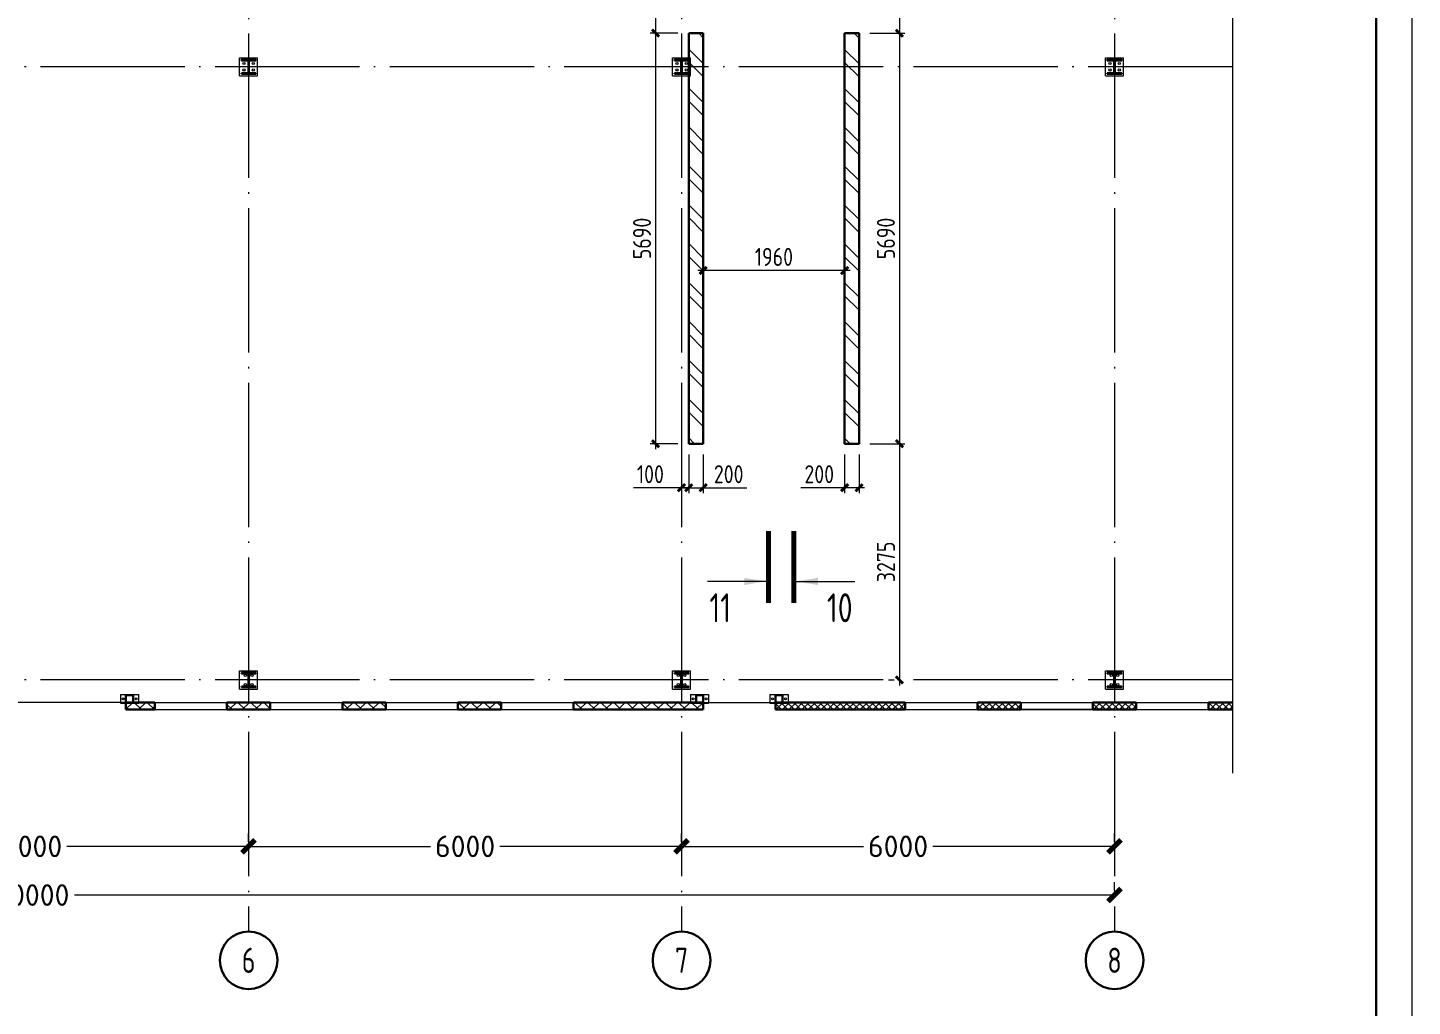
# Model space of a CAD drawing. Extents: x -965262 to 1142518, y -357520 to 71675.
# Drawn here: x 671480 to 690668, y -229886 to -216322 of the extents above; entities that cross this region are included whole.
import ezdxf

# ---------------------------------------------------------------- set-up
doc = ezdxf.new("R2010")
doc.units = 0
doc.header["$LTSCALE"] = 10
doc.linetypes.add('DOTE', pattern=[2.42, 2, -0.2, 0.02, -0.2])
doc.layers.get('0').update_dxf_attribs({"linetype": 'CONTINUOUS', "lineweight": 30})
doc.layers.get('Defpoints').update_dxf_attribs({"linetype": 'CONTINUOUS'})
doc.layers.add('DOTE', color=7, linetype='DOTE', lineweight=9)
doc.styles.add('GOST 2.304', font='isocpeur.ttf', dxfattribs={"width": 0.75, "height": 250})
doc.styles.get("Standard").update_dxf_attribs({"font": 'isocpeur.ttf', "height": 300})
doc.styles.add('ГОСТ 2м', font='isocpeur.ttf', dxfattribs={"width": 0.8, "height": 250})
doc.dimstyles.get("Standard").update_dxf_attribs({"dimscale": 100, "dimtxt": 300, "dimasz": 1.8, "dimexe": 1.8, "dimexo": 0.625, "dimgap": 0.9, "dimtad": 0, "dimdec": 0, "dimzin": 0, "dimdsep": 46, "dimtxsty": 'Standard', "dimblk": 'ARCHTICK', "dimcen": 0.9, "dimclrd": 256, "dimclre": 256, "dimclrt": 256, "dimadec": 0, "dimazin": 0, "dimtfac": 1, "dimtdec": 0, "dimtofl": 0, "dimtmove": 0, "dimatfit": 3, "dimfxl": 1, "dimtolj": 1, "dimtzin": 0, "dimlwd": 15, "dimlwe": 15, "dimarcsym": 0})
doc.dimstyles.new('ГОСТ 2м', dxfattribs={"dimtxt": 250, "dimasz": 100, "dimexe": 75, "dimexo": 150, "dimgap": 62.5, "dimtad": 1, "dimdec": 0, "dimtxsty": 'ГОСТ 2м', "dimblk": 'ARCHTICK', "dimcen": 150, "dimdle": 75, "dimclrd": 256, "dimclre": 256, "dimclrt": 256, "dimadec": 0, "dimazin": 0, "dimtfac": 1, "dimtdec": 0, "dimtmove": 0, "dimatfit": 3, "dimldrblk": 'OBLIQUE', "dimfxl": 1, "dimlwd": 15, "dimlwe": 15, "dimarcsym": 0})

# ---------------------------------------------------------------- blocks, each defined once
blk = doc.blocks.new('EC3')
at = {"lineweight": 15}
for p, q in [((67649, 6194), (67649, 4528)), ((68449, 6194), (67649, 6194)), ((68449, 6194), (68449, 4528)), ((68449, 4528), (67649, 4528))]:
    blk.add_line(p, q, dxfattribs=at)
for p, q in [((68382, 5694), (67715, 5694)), ((67715, 5694), (67715, 5028)), ((68382, 5694), (68382, 5028)), ((68382, 5028), (67715, 5028))]:
    blk.add_line(p, q)
for centre in [(68049, 5961), (68049, 4761)]:
    blk.add_circle(centre, 86.7, dxfattribs=at)
blk = doc.blocks.new('MC2#1')
at = {"lineweight": 15}
for p, q in [((-47725, -10175), (-47475, -10175)), ((-47725, -10425), (-47725, -10175)), ((-47475, -10425), (-47475, -10175)), ((-47725, -10425), (-47475, -10425))]:
    blk.add_line(p, q, dxfattribs=at)
for p, q in [((-47700, -10200), (-47500, -10200)), ((-47700, -10212), (-47700, -10200)), ((-47700, -10212), (-47604, -10212)), ((-47604, -10388), (-47604, -10212)), ((-47596, -10388), (-47596, -10212)), ((-47596, -10212), (-47500, -10212)), ((-47500, -10212), (-47500, -10200)), ((-47700, -10400), (-47700, -10388)), ((-47700, -10388), (-47604, -10388)), ((-47700, -10400), (-47500, -10400)), ((-47596, -10388), (-47500, -10388)), ((-47500, -10400), (-47500, -10388))]:
    blk.add_line(p, q)
for centre, major_axis, start_param, end_param in [((-47645, -10235), (-11.3, -11.3), 0.785398, 7.068583), ((-47645, -10365), (-11.3, 11.3), 2.356194490191857, 8.639379797371443), ((-47555, -10235), (-11.3, -11.3), 0.785398, 7.068583), ((-47555, -10365), (-11.3, 11.3), 2.356194490191857, 8.639379797371443)]:
    blk.add_ellipse(centre, major_axis=major_axis, ratio=1, start_param=start_param, end_param=end_param, dxfattribs=at)
blk = doc.blocks.new('MC2')
at = {"lineweight": 15}
for p, q in [((68127, 41566), (68127, 39900)), ((69794, 41566), (68127, 41566)), ((69794, 41566), (69794, 39900)), ((69794, 39900), (68127, 39900))]:
    blk.add_line(p, q, dxfattribs=at)
for p, q in [((69627, 41400), (68294, 41400)), ((68294, 41400), (68294, 41320)), ((68934, 41320), (68294, 41320)), ((68934, 41320), (68934, 40146)), ((69627, 41320), (68987, 41320)), ((68987, 41320), (68987, 40146)), ((69627, 41400), (69627, 41320)), ((68934, 40146), (68294, 40146)), ((68294, 40146), (68294, 40066)), ((69627, 40066), (68294, 40066)), ((69627, 40146), (68987, 40146)), ((69627, 40146), (69627, 40066))]:
    blk.add_line(p, q)
for centre in [(68527, 41033), (69394, 41033), (68527, 40433), (69394, 40433)]:
    blk.add_circle(centre, 107, dxfattribs=at)
blk = doc.blocks.new('_ArchTick')
at = {"color": 0, "linetype": 'ByBlock', "lineweight": 0, "const_width": 0.4}
blk.add_lwpolyline([(-0.5, -0.5), (0.5, 0.5)], dxfattribs=at)
blk = doc.blocks.new('*D303')
at = {"lineweight": 15, "ltscale": 0.2, "transparency": 16777216}
for p, q in [((683151, -216398), (683635, -216398)), ((683560, -216323), (683560, -222163)), ((683151, -222088), (683635, -222088))]:
    blk.add_line(p, q, dxfattribs=at)
at = {"layer": 'Defpoints', "color": 0, "lineweight": 15, "ltscale": 0.2, "transparency": 16777216}
for p in [(683001, -216398, -1808), (683001, -222088, -1808), (683560, -222088)]:
    blk.add_point(p, dxfattribs=at)
at = {"lineweight": 15, "ltscale": 0.2, "transparency": 16777216, "xscale": 100, "yscale": 100, "zscale": 100}
for p, rotation in [((683560, -216398), 90), ((683560, -222088), 270)]:
    blk.add_blockref('_ArchTick', p, dxfattribs=dict(at, rotation=rotation))
at = {"lineweight": 15, "ltscale": 0.2, "transparency": 16777216, "insert": (683373, -219243), "char_height": 250, "attachment_point": 5, "rotation": 90, "style": 'ГОСТ 2м'}
blk.add_mtext('5690', dxfattribs=at)
blk = doc.blocks.new('_Oblique')
at = {"color": 0, "linetype": 'ByBlock', "lineweight": -2}
blk.add_line((-0.5, -0.5), (0.5, 0.5), dxfattribs=at)
blk = doc.blocks.new('*D304')
at = {"lineweight": 15, "ltscale": 0.2, "transparency": 16777216}
for p, q in [((683151, -222088), (683635, -222088)), ((683560, -222013), (683560, -225438)), ((683410, -225363), (683485, -225363))]:
    blk.add_line(p, q, dxfattribs=at)
at = {"layer": 'Defpoints', "color": 0, "lineweight": 15, "ltscale": 0.2, "transparency": 16777216}
for p in [(683001, -222088, -1808), (683560, -225363), (683560, -225363)]:
    blk.add_point(p, dxfattribs=at)
at = {"lineweight": 15, "ltscale": 0.2, "transparency": 16777216, "xscale": 100, "yscale": 100, "zscale": 100}
for p, rotation in [((683560, -222088), 90), ((683560, -225363), 270)]:
    blk.add_blockref('_ArchTick', p, dxfattribs=dict(at, rotation=rotation))
at = {"lineweight": 15, "ltscale": 0.2, "transparency": 16777216, "insert": (683373, -223726), "char_height": 250, "attachment_point": 5, "rotation": 90, "style": 'ГОСТ 2м'}
blk.add_mtext('3275', dxfattribs=at)
blk = doc.blocks.new('*D545')
at = {"lineweight": 15, "ltscale": 0.2, "transparency": 16777216}
for p, q in [((680641, -222238), (680641, -222773)), ((680541, -222548), (680541, -222623)), ((680541, -222698), (679876, -222698)), ((680641, -222698), (680541, -222698)), ((680641, -222698), (680741, -222698))]:
    blk.add_line(p, q, dxfattribs=at)
at = {"layer": 'Defpoints', "color": 0, "lineweight": 15, "ltscale": 0.2, "transparency": 16777216}
for p in [(680641, -222088, -1808), (680541, -222698), (680541, -222698)]:
    blk.add_point(p, dxfattribs=at)
at = {"lineweight": 15, "ltscale": 0.2, "transparency": 16777216, "xscale": 100, "yscale": 100, "zscale": 100}
blk.add_blockref('_ArchTick', (680541, -222698), dxfattribs=at)
at = {"lineweight": 15, "ltscale": 0.2, "transparency": 16777216, "xscale": 100, "yscale": 100, "zscale": 100, "rotation": 180}
blk.add_blockref('_ArchTick', (680641, -222698), dxfattribs=at)
at = {"lineweight": 15, "ltscale": 0.2, "transparency": 16777216, "insert": (680109, -222511), "char_height": 250, "attachment_point": 5, "style": 'ГОСТ 2м'}
blk.add_mtext('100', dxfattribs=at)
blk = doc.blocks.new('*D546')
at = {"lineweight": 15, "ltscale": 0.2, "transparency": 16777216}
for p, q in [((680641, -222238), (680641, -222773)), ((680841, -222238), (680841, -222773)), ((680566, -222698), (680841, -222698)), ((680841, -222698), (681446, -222698))]:
    blk.add_line(p, q, dxfattribs=at)
at = {"layer": 'Defpoints', "color": 0, "lineweight": 15, "ltscale": 0.2, "transparency": 16777216}
for p in [(680641, -222088, -1808), (680841, -222088, -1808), (680841, -222698)]:
    blk.add_point(p, dxfattribs=at)
at = {"lineweight": 15, "ltscale": 0.2, "transparency": 16777216, "xscale": 100, "yscale": 100, "zscale": 100, "rotation": 180}
blk.add_blockref('_ArchTick', (680641, -222698), dxfattribs=at)
at = {"lineweight": 15, "ltscale": 0.2, "transparency": 16777216, "xscale": 100, "yscale": 100, "zscale": 100}
blk.add_blockref('_ArchTick', (680841, -222698), dxfattribs=at)
at = {"lineweight": 15, "ltscale": 0.2, "transparency": 16777216, "insert": (681194, -222511), "char_height": 250, "attachment_point": 5, "style": 'ГОСТ 2м'}
blk.add_mtext('200', dxfattribs=at)
blk = doc.blocks.new('*D547')
at = {"lineweight": 15, "ltscale": 0.2, "transparency": 16777216}
for p, q in [((682876, -219687), (680766, -219687)), ((680841, -219537), (680841, -219612)), ((682801, -219537), (682801, -219612))]:
    blk.add_line(p, q, dxfattribs=at)
at = {"layer": 'Defpoints', "color": 0, "lineweight": 15, "ltscale": 0.2, "transparency": 16777216}
for p in [(680841, -219687), (680841, -219687), (682801, -219687)]:
    blk.add_point(p, dxfattribs=at)
at = {"lineweight": 15, "ltscale": 0.2, "transparency": 16777216, "xscale": 100, "yscale": 100, "zscale": 100, "rotation": 180}
blk.add_blockref('_ArchTick', (680841, -219687), dxfattribs=at)
at = {"lineweight": 15, "ltscale": 0.2, "transparency": 16777216, "xscale": 100, "yscale": 100, "zscale": 100}
blk.add_blockref('_ArchTick', (682801, -219687), dxfattribs=at)
at = {"lineweight": 15, "ltscale": 0.2, "transparency": 16777216, "insert": (681821, -219499), "char_height": 250, "attachment_point": 5, "style": 'ГОСТ 2м'}
blk.add_mtext('1960', dxfattribs=at)
blk = doc.blocks.new('*D548')
at = {"lineweight": 15, "ltscale": 0.2, "transparency": 16777216}
for p, q in [((682801, -222238), (682801, -222773)), ((683001, -222238), (683001, -222773)), ((682801, -222698), (682196, -222698)), ((683076, -222698), (682801, -222698))]:
    blk.add_line(p, q, dxfattribs=at)
at = {"layer": 'Defpoints', "color": 0, "lineweight": 15, "ltscale": 0.2, "transparency": 16777216}
for p in [(682801, -222088, -1808), (683001, -222088, -1808), (682801, -222698)]:
    blk.add_point(p, dxfattribs=at)
at = {"lineweight": 15, "ltscale": 0.2, "transparency": 16777216, "xscale": 100, "yscale": 100, "zscale": 100, "rotation": 180}
blk.add_blockref('_ArchTick', (682801, -222698), dxfattribs=at)
at = {"lineweight": 15, "ltscale": 0.2, "transparency": 16777216, "xscale": 100, "yscale": 100, "zscale": 100}
blk.add_blockref('_ArchTick', (683001, -222698), dxfattribs=at)
at = {"lineweight": 15, "ltscale": 0.2, "transparency": 16777216, "insert": (682449, -222511), "char_height": 250, "attachment_point": 5, "style": 'ГОСТ 2м'}
blk.add_mtext('200', dxfattribs=at)
blk = doc.blocks.new('*D306')
at = {"lineweight": 15, "ltscale": 0.2, "transparency": 16777216}
for p, q in [((680491, -216398), (680106, -216398)), ((680181, -216323), (680181, -222163)), ((680491, -222088), (680106, -222088))]:
    blk.add_line(p, q, dxfattribs=at)
at = {"layer": 'Defpoints', "color": 0, "lineweight": 15, "ltscale": 0.2, "transparency": 16777216}
for p in [(680641, -216398, -1808), (680181, -222088), (680641, -222088, -1808)]:
    blk.add_point(p, dxfattribs=at)
at = {"lineweight": 15, "ltscale": 0.2, "transparency": 16777216, "xscale": 100, "yscale": 100, "zscale": 100}
for p, rotation in [((680181, -216398), 90), ((680181, -222088), 270)]:
    blk.add_blockref('_ArchTick', p, dxfattribs=dict(at, rotation=rotation))
at = {"lineweight": 15, "ltscale": 0.2, "transparency": 16777216, "insert": (679993, -219243), "char_height": 250, "attachment_point": 5, "rotation": 90, "style": 'ГОСТ 2м'}
blk.add_mtext('5690', dxfattribs=at)
blk = doc.blocks.new('*D553')
at = {"lineweight": 15, "transparency": 16777216}
for p, q in [((683151, -215188), (683635, -215188)), ((683560, -215113), (683560, -216473)), ((683151, -216398), (683635, -216398))]:
    blk.add_line(p, q, dxfattribs=at)
at = {"layer": 'Defpoints', "color": 0, "lineweight": 15, "transparency": 16777216}
for p in [(683001, -215188), (683001, -216398), (683560, -216398)]:
    blk.add_point(p, dxfattribs=at)
at = {"lineweight": 15, "transparency": 16777216, "xscale": 100, "yscale": 100, "zscale": 100}
for p, rotation in [((683560, -215188), 90), ((683560, -216398), 270)]:
    blk.add_blockref('_ArchTick', p, dxfattribs=dict(at, rotation=rotation))
at = {"lineweight": 15, "transparency": 16777216, "insert": (683373, -215793), "char_height": 250, "attachment_point": 5, "rotation": 90, "style": 'ГОСТ 2м'}
blk.add_mtext('1210', dxfattribs=at)
blk = doc.blocks.new('*D554')
at = {"lineweight": 15, "transparency": 16777216}
for p, q in [((680491, -215188), (680106, -215188)), ((680181, -215113), (680181, -216473)), ((680491, -216398), (680106, -216398))]:
    blk.add_line(p, q, dxfattribs=at)
at = {"layer": 'Defpoints', "color": 0, "lineweight": 15, "transparency": 16777216}
for p in [(680641, -215188), (680181, -216398), (680641, -216398)]:
    blk.add_point(p, dxfattribs=at)
at = {"lineweight": 15, "transparency": 16777216, "xscale": 100, "yscale": 100, "zscale": 100}
for p, rotation in [((680181, -215188), 90), ((680181, -216398), 270)]:
    blk.add_blockref('_ArchTick', p, dxfattribs=dict(at, rotation=rotation))
at = {"lineweight": 15, "transparency": 16777216, "insert": (679994, -215793), "char_height": 250, "attachment_point": 5, "rotation": 90, "style": 'ГОСТ 2м'}
blk.add_mtext('1210', dxfattribs=at)
blk = doc.blocks.new('*D557')
at = {"lineweight": 15, "transparency": 16777216}
for p, q in [((680541, -227606), (680541, -227489)), ((686541, -227606), (686541, -227489)), ((680541, -227669), (683061, -227669)), ((686541, -227669), (684021, -227669))]:
    blk.add_line(p, q, dxfattribs=at)
at = {"layer": 'Defpoints', "color": 0, "lineweight": 15, "transparency": 16777216}
for p in [(680541, -227669), (680541, -227669), (686541, -227669)]:
    blk.add_point(p, dxfattribs=at)
at = {"lineweight": 15, "transparency": 16777216, "xscale": 180, "yscale": 180, "zscale": 180, "rotation": 180}
blk.add_blockref('_ArchTick', (680541, -227669), dxfattribs=at)
at = {"lineweight": 15, "transparency": 16777216, "xscale": 180, "yscale": 180, "zscale": 180}
blk.add_blockref('_ArchTick', (686541, -227669), dxfattribs=at)
at = {"lineweight": 15, "transparency": 16777216, "insert": (683541, -227669), "char_height": 300, "attachment_point": 5}
blk.add_mtext('\\A1;6000', dxfattribs=at)
blk = doc.blocks.new('*D558')
at = {"lineweight": 15, "transparency": 16777216}
for p, q in [((674541, -227606), (674541, -227489)), ((680541, -227606), (680541, -227489)), ((674541, -227669), (677061, -227669)), ((680541, -227669), (678021, -227669))]:
    blk.add_line(p, q, dxfattribs=at)
at = {"layer": 'Defpoints', "color": 0, "lineweight": 15, "transparency": 16777216}
for p in [(674541, -227669), (674541, -227669), (680541, -227669)]:
    blk.add_point(p, dxfattribs=at)
at = {"lineweight": 15, "transparency": 16777216, "xscale": 180, "yscale": 180, "zscale": 180, "rotation": 180}
blk.add_blockref('_ArchTick', (674541, -227669), dxfattribs=at)
at = {"lineweight": 15, "transparency": 16777216, "xscale": 180, "yscale": 180, "zscale": 180}
blk.add_blockref('_ArchTick', (680541, -227669), dxfattribs=at)
at = {"lineweight": 15, "transparency": 16777216, "insert": (677541, -227669), "char_height": 300, "attachment_point": 5}
blk.add_mtext('\\A1;6000', dxfattribs=at)
blk = doc.blocks.new('*D559')
at = {"lineweight": 15, "transparency": 16777216}
for p, q in [((668541, -227606), (668541, -227489)), ((674541, -227606), (674541, -227489)), ((668541, -227669), (671061, -227669)), ((674541, -227669), (672021, -227669))]:
    blk.add_line(p, q, dxfattribs=at)
at = {"layer": 'Defpoints', "color": 0, "lineweight": 15, "transparency": 16777216}
for p in [(668541, -227669), (668541, -227669), (674541, -227669)]:
    blk.add_point(p, dxfattribs=at)
at = {"lineweight": 15, "transparency": 16777216, "xscale": 180, "yscale": 180, "zscale": 180, "rotation": 180}
blk.add_blockref('_ArchTick', (668541, -227669), dxfattribs=at)
at = {"lineweight": 15, "transparency": 16777216, "xscale": 180, "yscale": 180, "zscale": 180}
blk.add_blockref('_ArchTick', (674541, -227669), dxfattribs=at)
at = {"lineweight": 15, "transparency": 16777216, "insert": (671541, -227669), "char_height": 300, "attachment_point": 5}
blk.add_mtext('\\A1;6000', dxfattribs=at)
blk = doc.blocks.new('*D566')
at = {"lineweight": 15, "transparency": 16777216}
for p, q in [((656541, -228281), (656541, -228164)), ((686541, -228281), (686541, -228164)), ((656541, -228344), (670956, -228344)), ((686541, -228344), (672126, -228344))]:
    blk.add_line(p, q, dxfattribs=at)
at = {"layer": 'Defpoints', "color": 0, "lineweight": 15, "transparency": 16777216}
for p in [(656541, -228344), (686541, -228344, -1451), (686541, -228344)]:
    blk.add_point(p, dxfattribs=at)
at = {"lineweight": 15, "transparency": 16777216, "xscale": 180, "yscale": 180, "zscale": 180, "rotation": 180}
blk.add_blockref('_ArchTick', (656541, -228344), dxfattribs=at)
at = {"lineweight": 15, "transparency": 16777216, "xscale": 180, "yscale": 180, "zscale": 180}
blk.add_blockref('_ArchTick', (686541, -228344), dxfattribs=at)
at = {"lineweight": 15, "transparency": 16777216, "insert": (671541, -228344), "char_height": 300, "attachment_point": 5}
blk.add_mtext('\\A1;30000', dxfattribs=at)

msp = doc.modelspace()

# ---------------------------------------------------------------- hatches: boundary and pattern name
at = {"lineweight": 15}
h = msp.add_hatch(dxfattribs=at)
h.set_pattern_fill('ANSI37', color=30, scale=40, angle=90)
h.set_pattern_definition([(135, (2126939.37, -217131.9), (-89.802561, -89.802561), []), (225, (2126939.37, -217131.9), (89.802561, -89.802561), [])])
h.paths.add_polyline_path([(638221.2, -197788.1), (638231.2, -197788.1), (638231.2, -197663.1), (638131.2, -197663.1), (638131.2, -197963.1), (638221.2, -197963.1)])
h.paths.add_polyline_path([(638231.2, -196063.1), (638131.2, -196063.1), (638131.2, -196663.1), (638231.2, -196663.1)])
h.paths.add_polyline_path([(638231.2, -194838.1), (638221.2, -194838.1), (638221.2, -194663.1), (638131.2, -194663.1), (638131.2, -195063.1), (638231.2, -195063.1)])
h.paths.add_polyline_path([(680841.2, -225773.1), (679041.2, -225773.1), (679041.2, -225673.1), (680841.2, -225673.1)])
h.paths.add_polyline_path([(677441.2, -225773.1), (678041.2, -225773.1), (678041.2, -225673.1), (677441.2, -225673.1)])
h.paths.add_polyline_path([(676441.2, -225773.1), (675841.2, -225773.1), (675841.2, -225673.1), (676441.2, -225673.1)])
h.paths.add_polyline_path([(674841.2, -225773.1), (674241.2, -225773.1), (674241.2, -225673.1), (674841.2, -225673.1)])
h.paths.add_polyline_path([(672841.2, -225773.1), (673241.2, -225773.1), (673241.2, -225673.1), (672841.2, -225673.1)])
h.paths.add_polyline_path([(670241.2, -225773.1), (669841.2, -225773.1), (669841.2, -225673.1), (670241.2, -225673.1)])
h.paths.add_polyline_path([(668841.2, -225773.1), (668241.2, -225773.1), (668241.2, -225673.1), (668841.2, -225673.1)])
h.paths.add_polyline_path([(667241.2, -225773.1), (666641.2, -225773.1), (666641.2, -225673.1), (667241.2, -225673.1)])
h.paths.add_polyline_path([(663841.2, -225773.1), (665641.2, -225773.1), (665641.2, -225673.1), (663841.2, -225673.1)])
h.paths.add_polyline_path([(662841.2, -225773.1), (661041.2, -225773.1), (661041.2, -225673.1), (662841.2, -225673.1)])
h.paths.add_polyline_path([(660041.2, -225773.1), (659441.2, -225773.1), (659441.2, -225673.1), (660041.2, -225673.1)])
h.paths.add_polyline_path([(658441.2, -225773.1), (657841.2, -225773.1), (657841.2, -225673.1), (658441.2, -225673.1)])
h.paths.add_polyline_path([(656841.2, -225773.1), (656241.2, -225773.1), (656241.2, -225673.1), (656841.2, -225673.1)])
h.paths.add_polyline_path([(654841.2, -225773.1), (655241.2, -225773.1), (655241.2, -225673.1), (654841.2, -225673.1)])
h.paths.add_polyline_path([(652241.2, -225773.1), (651841.2, -225773.1), (651841.2, -225673.1), (652241.2, -225673.1)])
h.paths.add_polyline_path([(650841.2, -225773.1), (650241.2, -225773.1), (650241.2, -225673.1), (650841.2, -225673.1)])
h.paths.add_polyline_path([(649241.2, -225773.1), (648641.2, -225773.1), (648641.2, -225673.1), (649241.2, -225673.1)])
h.paths.add_polyline_path([(647641.2, -225773.1), (647041.2, -225773.1), (647041.2, -225673.1), (647641.2, -225673.1)])
h.paths.add_polyline_path([(646041.2, -225773.1), (644241.2, -225773.1), (644241.2, -225673.1), (646041.2, -225673.1)])
h.paths.add_polyline_path([(639841.2, -225773.1), (641241.2, -225773.1), (641241.2, -225673.1), (639841.2, -225673.1)])
h.paths.add_polyline_path([(638841.2, -225773.1), (638131.2, -225773.1), (638131.2, -224138.1), (638231.2, -224138.1), (638231.2, -225673.1), (638841.2, -225673.1)])
h.paths.add_polyline_path([(638231.2, -223138.1), (638131.2, -223138.1), (638131.2, -222538.1), (638231.2, -222538.1)])
h.paths.add_polyline_path([(638231.2, -221538.1), (638131.2, -221538.1), (638131.2, -220138.1), (638231.2, -220138.1)])
h.paths.add_polyline_path([(638231.2, -218938.1), (638131.2, -218938.1), (638131.2, -218263.1), (638231.2, -218263.1)])
h.paths.add_polyline_path([(638231.2, -217063.1), (638131.2, -217063.1), (638131.2, -215663.1), (638231.2, -215663.1)])
h.paths.add_polyline_path([(638231.2, -214663.1), (638131.2, -214663.1), (638131.2, -214063.1), (638231.2, -214063.1)])
h.paths.add_polyline_path([(638231.2, -213063.1), (638131.2, -213063.1), (638131.2, -212663.1), (638231.2, -212663.1)])
h.paths.add_polyline_path([(638131.2, -210063.1), (638231.2, -210063.1), (638231.2, -209663.1), (638131.2, -209663.1)])
h.paths.add_polyline_path([(638131.2, -208663.1), (638231.2, -208663.1), (638231.2, -208063.1), (638131.2, -208063.1)])
h.paths.add_polyline_path([(638231.2, -207063.1), (638131.2, -207063.1), (638131.2, -206663.1), (638231.2, -206663.1)])
h.paths.add_polyline_path([(638131.2, -204063.1), (638231.2, -204063.1), (638231.2, -203663.1), (638131.2, -203663.1)])
h.paths.add_polyline_path([(638131.2, -202663.1), (638231.2, -202663.1), (638231.2, -202063.1), (638131.2, -202063.1)])
h.paths.add_polyline_path([(638231.2, -201063.1), (638131.2, -201063.1), (638131.2, -200763.1), (638231.2, -200763.1)])
h.paths.add_polyline_path([(638131.2, -192063.1), (638231.2, -192063.1), (638231.2, -191663.1), (638131.2, -191663.1)])
h.paths.add_polyline_path([(638131.2, -190663.1), (638231.2, -190663.1), (638231.2, -190063.1), (638131.2, -190063.1)])
h.paths.add_polyline_path([(638231.2, -189063.1), (638131.2, -189063.1), (638131.2, -188663.1), (638231.2, -188663.1)])
h.paths.add_polyline_path([(638231.2, -185663.1), (638131.2, -185663.1), (638131.2, -185063.1), (638231.2, -185063.1)])
h.paths.add_polyline_path([(638131.2, -184063.1), (638231.2, -184063.1), (638231.2, -182863), (638131.2, -182863)])
h.paths.add_polyline_path([(638231.2, -180863), (638131.2, -180863), (638131.2, -179223.1), (638231.2, -179223.1)])
h.paths.add_polyline_path([(638131.2, -178223.1), (638231.2, -178223.1), (638231.2, -175863), (638131.2, -175863)])
h.paths.add_polyline_path([(638231.2, -173863), (638131.2, -173863), (638131.2, -172863), (638231.2, -172863)])
h.paths.add_polyline_path([(638231.2, -170863), (638131.2, -170863), (638131.2, -169863), (638231.2, -169863)])
h.paths.add_polyline_path([(638231.2, -167863), (638131.2, -167863), (638131.2, -166763.1), (638231.2, -166763.1)])
h.paths.add_polyline_path([(638131.2, -164363.1), (638231.2, -164363.1), (638231.2, -163663.1), (638131.2, -163663.1)])
h.paths.add_polyline_path([(638131.2, -161663.1), (638231.2, -161663.1), (638231.2, -160928.1), (638131.2, -160928.1)])
h.paths.add_polyline_path([(638231.2, -161028.1), (638741.2, -161028.1), (638741.2, -160928.1), (638231.2, -160928.1)])
h.paths.add_polyline_path([(640741.2, -161028.1), (641741.2, -161028.1), (641741.2, -160928.1), (640741.2, -160928.1)])
h.paths.add_polyline_path([(644206.2, -161028.1), (643741.2, -161028.1), (643741.2, -160928.1), (644206.2, -160928.1)])
h.paths.add_polyline_path([(656866.2, -161028.1), (657976.3, -161028.1), (657976.3, -160928.1), (656866.2, -160928.1)])
h.paths.add_polyline_path([(660976.3, -161028.1), (664791.2, -161028.1), (664791.2, -160928.1), (660976.3, -160928.1)])
h.paths.add_polyline_path([(666291.2, -160928.1), (670791.2, -160928.1), (670791.2, -161028.1), (666291.2, -161028.1)])
h.paths.add_polyline_path([(675976.3, -161028.1), (672291.2, -161028.1), (672291.2, -160928.1), (675976.3, -160928.1)])
h.paths.add_polyline_path([(678976.2, -160928.1), (677976.3, -160928.1), (677976.3, -161028.1), (678976.2, -161028.1)])
h.paths.add_polyline_path([(679976.2, -160928.1), (681476.2, -160928.1), (681476.2, -161028.1), (679976.2, -161028.1)])
h.paths.add_polyline_path([(683976.3, -161028.1), (682976.2, -161028.1), (682976.2, -160928.1), (683976.3, -160928.1)])
h.paths.add_polyline_path([(685976.3, -161028.1), (686976.2, -161028.1), (686976.2, -160928.1), (685976.3, -160928.1)])
h.paths.add_polyline_path([(686876.2, -161028.1), (686976.2, -161028.1), (686976.2, -164293.1), (686876.2, -164293.1)])
h.paths.add_polyline_path([(686876.2, -167553.1), (686976.2, -167553.1), (686976.2, -169063.1), (686876.2, -169063.1)])
h.paths.add_polyline_path([(686876.2, -173863.1), (686976.2, -173863.1), (686976.2, -171663.1), (686876.2, -171663.1)])
h.paths.add_polyline_path([(686876.2, -176863.1), (686976.2, -176863.1), (686976.2, -175863.1), (686876.2, -175863.1)])
h.paths.add_polyline_path([(686876.2, -178863.1), (686976.2, -178863.1), (686976.2, -181063.1), (686876.2, -181063.1)])
h.paths.add_polyline_path([(686876.2, -186363.4), (686976.2, -186363.4), (686976.2, -183663.1), (686876.2, -183663.1)])
h.paths.add_polyline_path([(686976.2, -185028.1), (688176.2, -185028.1), (688176.2, -184928.1), (686976.2, -184928.1)])
h.paths.add_polyline_path([(686976.2, -190363.1), (686876.2, -190363.1), (686876.2, -187363.4), (686976.2, -187363.4)])
h.paths.add_polyline_path([(686741.2, -190463.1), (687276.2, -190463.1), (687276.2, -190363.1), (686741.2, -190363.1)])
h = msp.add_hatch(dxfattribs=at)
h.set_pattern_fill('ANSI32', color=4, scale=40, angle=90)
h.set_pattern_definition([(135, (680771.52, -216391.65), (-269.408, -269.408), []), (135, (680771.52, -216212.05), (-269.408, -269.408), [])])
h.paths.add_polyline_path([(680841.2, -216388.1), (680641.2, -216388.1), (680641.2, -216398.1), (680841.2, -216398.1)], flags=17)
h.paths.add_polyline_path([(683001.2, -216388.1), (682801.2, -216388.1), (682801.2, -216398.1), (683001.2, -216398.1)], flags=17)
h.paths.add_polyline_path([(680641.2, -222088.1), (680841.2, -222088.1), (680841.2, -216388.1), (680641.2, -216388.1)])
h.paths.add_polyline_path([(682801.2, -222088.1), (683001.2, -222088.1), (683001.2, -216388.1), (682801.2, -216388.1)])
h.paths.add_polyline_path([(680641.2, -215188.1), (680641.2, -214363.1), (680741.2, -214363.1), (680741.2, -214163.1), (681171.2, -214163.1), (681171.2, -214363.1), (680841.2, -214363.1), (680841.2, -215188.1)])
h.paths.add_polyline_path([(682801.2, -215188.1), (682801.2, -214363.1), (682371.2, -214363.1), (682371.2, -214163.1), (682801.2, -214163.1), (682801.2, -213553.1), (683001.2, -213553.1), (683001.2, -215188.1)])
h.paths.add_polyline_path([(682381.2, -214363.1), (682371.2, -214363.1), (682371.2, -214163.1), (682381.2, -214163.1)], flags=17)
h = msp.add_hatch(dxfattribs=at)
h.set_pattern_fill('ANSI37', color=30, scale=20, angle=90)
h.set_pattern_definition([(135, (2032382.525, -215631.9), (-44.9012806, -44.9012806), []), (225, (2032382.525, -215631.9), (44.9012806, -44.9012806), [])])
h.paths.add_polyline_path([(688176.2, -225773.1), (687841.2, -225773.1), (687841.2, -225673.1), (688176.2, -225673.1)])
h.paths.add_polyline_path([(686841.2, -225773.1), (686241.2, -225773.1), (686241.2, -225673.1), (686841.2, -225673.1)])
h.paths.add_polyline_path([(684641.2, -225773.1), (685241.2, -225773.1), (685241.2, -225673.1), (684641.2, -225673.1)])
h.paths.add_polyline_path([(681841.2, -225773.1), (683641.2, -225773.1), (683641.2, -225673.1), (681841.2, -225673.1)])

# ---------------------------------------------------------------- linework, layer by layer
at = {"color": 4, "extrusion": (0, 0, -1)}
for p, q in [((680641.2, -222088.1, 9801.8), (680641.2, -216398.1, 9801.8)), ((680841.2, -216398.1, 9801.8), (680641.2, -216398.1, 9801.8)), ((680841.2, -222088.1, 9801.8), (680841.2, -216398.1, 9801.8)), ((682801.2, -222088.1, 9801.8), (682801.2, -216398.1, 9801.8)), ((682801.2, -216398.1, 9801.8), (683001.2, -216398.1, 9801.8)), ((683001.2, -222088.1, 9801.8), (683001.2, -216398.1, 9801.8)), ((680841.2, -222088.1, 9801.8), (680641.2, -222088.1, 9801.8)), ((680841.2, -222088.1, 9801.8), (680641.2, -222088.1, 9801.8)), ((683001.2, -222088.1, 9801.8), (682801.2, -222088.1, 9801.8))]:
    msp.add_line(p, q, dxfattribs=at)
at = {"color": 5, "lineweight": 15, "ltscale": 100}
for p, q in [((681711.3, -223996.6, 8350.5), (680901.3, -223996.6, 8350.5)), ((682131.3, -223996.6, 8350.5), (682941.3, -223996.6, 8350.5))]:
    msp.add_line(p, q, dxfattribs=at)
at = {"lineweight": 15}
for p, q in [((672841.2, -225673.1, 11610.3), (670241.2, -225673.1, 11610.3)), ((680841.2, -225673.1, 11610.3), (681841.2, -225673.1, 11610.3))]:
    msp.add_line(p, q, dxfattribs=at)
at = {"color": 30, "ltscale": 200}
for p, q in [((673241.2, -225673.1, 11610.3), (672841.2, -225673.1, 11610.3)), ((673241.2, -225773.1, 11610.3), (672841.2, -225773.1, 11610.3)), ((674841.2, -225673.1, 11610.3), (674241.2, -225673.1, 11610.3)), ((674841.2, -225773.1, 11610.3), (674241.2, -225773.1, 11610.3)), ((676441.2, -225673.1, 11610.3), (675841.2, -225673.1, 11610.3)), ((676441.2, -225773.1, 11610.3), (675841.2, -225773.1, 11610.3)), ((678041.2, -225673.1, 11610.3), (677441.2, -225673.1, 11610.3)), ((678041.2, -225773.1, 11610.3), (677441.2, -225773.1, 11610.3)), ((680841.2, -225673.1, 11610.3), (679041.2, -225673.1, 11610.3)), ((680841.2, -225773.1, 11610.3), (679041.2, -225773.1, 11610.3)), ((683641.2, -225673.1, 11353.4), (681841.2, -225673.1, 11610.3)), ((683641.2, -225773.1, 11353.4), (681841.2, -225773.1, 11610.3)), ((685241.2, -225673.1, 11125), (684641.2, -225673.1, 11210.7)), ((685241.2, -225773.1, 11125), (684641.2, -225773.1, 11210.7)), ((686841.2, -225673.1, 10896.6), (686241.2, -225673.1, 10982.3)), ((686841.2, -225773.1, 10896.6), (686241.2, -225773.1, 10982.3)), ((688176.2, -225673.1, 10706.1), (687841.2, -225673.1, 10753.9)), ((688176.2, -225773.1, 10706.1), (687841.2, -225773.1, 10753.9))]:
    msp.add_line(p, q, dxfattribs=at)
at = {"color": 30}
for p, q in [((672841.2, -225673.1, 11610.3), (672841.2, -225773.1, 11610.3)), ((673241.2, -225673.1, 8350.5), (673241.2, -225773.1, 11610.3)), ((674241.2, -225673.1, 8350.5), (674241.2, -225773.1, 11610.3)), ((674841.2, -225673.1, 8350.5), (674841.2, -225773.1, 11610.3)), ((675841.2, -225673.1, 8350.5), (675841.2, -225773.1, 11610.3)), ((676441.2, -225673.1, 8350.5), (676441.2, -225773.1, 11610.3)), ((677441.2, -225673.1, 8350.5), (677441.2, -225773.1, 11610.3)), ((678041.2, -225673.1, 8350.5), (678041.2, -225773.1, 11610.3)), ((679041.2, -225673.1, 8350.5), (679041.2, -225773.1, 11610.3)), ((680841.2, -225773.1, 11610.3), (680841.2, -225673.1, 11610.3)), ((681841.2, -225673.1, 11610.3), (681841.2, -225773.1, 11610.3)), ((683641.2, -225673.1, 8350.5), (683641.2, -225773.1, 11610.3)), ((684641.2, -225673.1, 8350.5), (684641.2, -225773.1, 11610.3)), ((685241.2, -225673.1, 8350.5), (685241.2, -225773.1, 11610.3)), ((686241.2, -225673.1, 8350.5), (686241.2, -225773.1, 11610.3)), ((686841.2, -225673.1, 8350.5), (686841.2, -225773.1, 11610.3)), ((687841.2, -225673.1, 8350.5), (687841.2, -225773.1, 11610.3))]:
    msp.add_line(p, q, dxfattribs=at)
at = {"color": 30, "lineweight": 15}
for p, q in [((673241.2, -225673.1, 11610.3), (674241.2, -225673.1, 14870.1)), ((673241.2, -225773.1, 14870.1), (674241.2, -225773.1, 18129.9)), ((674841.2, -225673.1, 8350.5), (675841.2, -225673.1, 11610.3)), ((674841.2, -225773.1, 11610.3), (675841.2, -225773.1, 14870.1)), ((676441.2, -225673.1, 8350.5), (677441.2, -225673.1, 11610.3)), ((676441.2, -225773.1, 11610.3), (677441.2, -225773.1, 14870.1)), ((678041.2, -225673.1, 8350.5), (679041.2, -225673.1, 11610.3)), ((678041.2, -225773.1, 11610.3), (679041.2, -225773.1, 14870.1)), ((683641.2, -225673.1, 8350.5), (684641.2, -225673.1, 11610.3)), ((683641.2, -225773.1, 11610.3), (684641.2, -225773.1, 14870.1)), ((685241.2, -225673.1, 8350.5), (686241.2, -225673.1, 11610.3)), ((685241.2, -225773.1, 11610.3), (686241.2, -225773.1, 14870.1)), ((686841.2, -225673.1, 8350.5), (687841.2, -225673.1, 11610.3)), ((686841.2, -225773.1, 11610.3), (687841.2, -225773.1, 14870.1))]:
    msp.add_line(p, q, dxfattribs=at)
at = {"lineweight": 15, "elevation": 9801.8}
msp.add_lwpolyline([(690667.6, -240087.8), (690667.6, -155987.8), (631217.6, -155987.8), (631217.6, -240087.8)], close=True, dxfattribs=at)
at = {"elevation": 9801.8}
msp.add_lwpolyline([(690167.6, -239587.8), (690167.6, -156487.8), (633217.6, -156487.8), (633217.6, -239587.8)], close=True, dxfattribs=at)
at = {"color": 5, "lineweight": 15, "ltscale": 10, "extrusion": (-1, 6.12323e-17, 0), "elevation": -688176.2}
msp.add_lwpolyline([(202100.6, 10706.1), (226656.2, 10706.1)], dxfattribs=at)
at = {"color": 5, "lineweight": 15, "ltscale": 100, "const_width": 70, "elevation": 8350.5}
for points in [[(681746.3, -224296.6), (681746.3, -223296.6)], [(682096.3, -224296.6), (682096.3, -223296.6)]]:
    msp.add_lwpolyline(points, dxfattribs=at)
at = {"color": 30, "lineweight": 15, "elevation": 8350.5}
msp.add_lwpolyline([(685241.2, -225673.1), (686241.2, -225673.1), (686241.2, -225773.1), (685241.2, -225773.1)], close=True, dxfattribs=at)
at = {"color": 5, "lineweight": 15, "ltscale": 100}
for points in [[(681711.3, -223996.6, 8350.5), (681410.8, -223946.3, 8350.5), (681410.8, -224046.9, 8350.5)], [(682131.3, -223996.6, 8350.5), (682431.7, -223946.3, 8350.5), (682431.7, -224046.9, 8350.5)]]:
    msp.add_solid(points, dxfattribs=at)
at = {"layer": 'DOTE', "ltscale": 100, "extrusion": (0, -1, 0)}
for p, q in [((674541.2, -187363.4, 8350.5), (674541.2, -228848.4, 8350.5)), ((680541.2, -187363.4, 8350.5), (680541.2, -228848.4, 8350.5)), ((686541.2, -187363.4, 8350.5), (686541.2, -228848.4, 8350.5))]:
    msp.add_line(p, q, dxfattribs=at)
at = {"layer": 'DOTE', "ltscale": 100}
for p, q in [((688176.2, -216863.1, 10706.1), (635608.9, -216863.1, 8350.5)), ((688176.2, -225363.1, 10706.1), (635608.9, -225363.1, 8350.5))]:
    msp.add_line(p, q, dxfattribs=at)
at = {"layer": 'DOTE', "linetype": 'Continuous', "lineweight": 30}
for centre in [(674541.2, -229248.4, 8350.5), (680541.2, -229248.4, 8350.5), (686541.2, -229248.4, 8350.5)]:
    msp.add_circle(centre, 400, dxfattribs=at)

# ---------------------------------------------------------------- block references
at = {"lineweight": 15, "xscale": 0.1500000000232831, "yscale": 0.1500000000232831, "zscale": 0.1500000000232831}
for name, p, rotation in [('MC2', (684885.3, -210753.2, 13061.6), 180), ('MC2', (690885.3, -210753.2, 13061.6), 180), ('MC2', (696885.3, -210753.2, 13061.6), 180), ('EC3', (673695.3, -235830.4, 11610.3), 90), ('EC3', (681595.3, -235830.4, 11610.3), 90), ('EC3', (682695.3, -235830.4, 11610.3), 90)]:
    msp.add_blockref(name, p, dxfattribs=dict(at, rotation=rotation))
at = {"lineweight": 15}
for p in [(722141.2, -215063.1, 11610.3), (728141.2, -215063.1, 11610.3), (734141.2, -215063.1, 11610.3)]:
    msp.add_blockref('MC2#1', p, dxfattribs=at)

# ---------------------------------------------------------------- texts
at = {"color": 5, "lineweight": 15, "ltscale": 100, "style": 'GOST 2.304', "width": 0.75}
for s, p in [('11', (680927, -224562.2, 8350.5)), ('10', (682555.6, -224562.2, 8350.5))]:
    msp.add_text(s, height=400, dxfattribs=at).set_placement(p)
at = {"layer": 'DOTE', "linetype": 'Continuous', "lineweight": 30, "ltscale": 100, "char_height": 350, "width": 800, "attachment_point": 5, "style": 'GOST 2.304'}
for s, insert in [('6', (674541.2, -229248.4, 8350.5)), ('7', (680541.2, -229248.4, 8350.5)), ('8', (686541.2, -229248.4, 8350.5))]:
    msp.add_mtext(s, dxfattribs=dict(at, insert=insert))

# ---------------------------------------------------------------- dimensions: what is measured, and where the dimension line sits
at = {"color": 4, "lineweight": 15}
for base, p1, p2, picture, middle in [((680181.1, -216398.1, 9801.8), (680641.2, -215188.1, 9801.8), (680641.2, -216398.1, 9801.8), '*D554', (679993.6, -215793.1, 9801.8)), ((683560.2, -216398.1, 9801.8), (683001.2, -215188.1, 9801.8), (683001.2, -216398.1, 9801.8), '*D553', (683372.7, -215793.1, 9801.8))]:
    dim = msp.add_linear_dim(base=base, p1=p1, p2=p2, angle=90, dimstyle='ГОСТ 2м', dxfattribs=at)
    dim.commit()
    dim.dimension.update_dxf_attribs({"geometry": picture, "text_midpoint": middle})
at = {"lineweight": 15, "ltscale": 0.2}
for base, p1, p2, picture, middle in [((680180.9, -222088.1, 11610.3), (680641.2, -216398.1, 9801.8), (680641.2, -222088.1, 9801.8), '*D306', (679993.4, -219243.1, 11610.3)), ((683560.2, -222088.1, 11610.3), (683001.2, -216398.1, 9801.8), (683001.2, -222088.1, 9801.8), '*D303', (683372.7, -219243.1, 11610.3)), ((683560.2, -225363.1, 11610.3), (683001.2, -222088.1, 9801.8), (683560.2, -225363.1, 11610.3), '*D304', (683372.7, -223725.6, 11610.3))]:
    dim = msp.add_linear_dim(base=base, p1=p1, p2=p2, angle=90, dimstyle='ГОСТ 2м', override={"dimfxl": 1.25}, dxfattribs=at)
    dim.commit()
    dim.dimension.update_dxf_attribs({"geometry": picture, "text_midpoint": middle})
for base, p1, p2, picture, middle in [((680841.2, -219687, 11610.3), (682801.2, -219687, 11610.3), (680841.2, -219687, 11610.3), '*D547', (681821.2, -219499.5, 11610.3)), ((680541.2, -222698.1, 11610.3), (680641.2, -222088.1, 9801.8), (680541.2, -222698.1, 11610.3), '*D545', (680108.7, -222510.6, 11610.3)), ((680841.2, -222698.1, 11610.3), (680641.2, -222088.1, 9801.8), (680841.2, -222088.1, 9801.8), '*D546', (681193.7, -222510.6, 11610.3)), ((682801.2, -222698.1, 11610.3), (683001.2, -222088.1, 9801.8), (682801.2, -222088.1, 9801.8), '*D548', (682448.7, -222510.6, 11610.3))]:
    dim = msp.add_linear_dim(base=base, p1=p1, p2=p2, dimstyle='ГОСТ 2м', override={"dimfxl": 1.25}, dxfattribs=at)
    dim.commit()
    dim.dimension.update_dxf_attribs({"geometry": picture, "text_midpoint": middle})
at = {"lineweight": 15}
for base, p1, p2, picture, middle in [((668541.2, -227668.7, 9801.8), (674541.2, -227668.7, 9801.8), (668541.2, -227668.7, 9801.8), '*D559', (671541.2, -227668.7, 9801.8)), ((674541.2, -227668.7, 9801.8), (680541.2, -227668.7, 9801.8), (674541.2, -227668.7, 9801.8), '*D558', (677541.2, -227668.7, 9801.8)), ((680541.2, -227668.7, 9801.8), (686541.2, -227668.7, 9801.8), (680541.2, -227668.7, 9801.8), '*D557', (683541.2, -227668.7, 9801.8)), ((686541.2, -228343.9, 9801.8), (656541.2, -228343.9, 9801.8), (686541.2, -228343.9, 8350.5), '*D566', (671541.2, -228343.9, 9801.8))]:
    dim = msp.add_linear_dim(base=base, p1=p1, p2=p2, dimstyle='Standard', dxfattribs=at)
    dim.commit()
    dim.dimension.update_dxf_attribs({"geometry": picture, "text_midpoint": middle})

doc.saveas('drawing.dxf')
